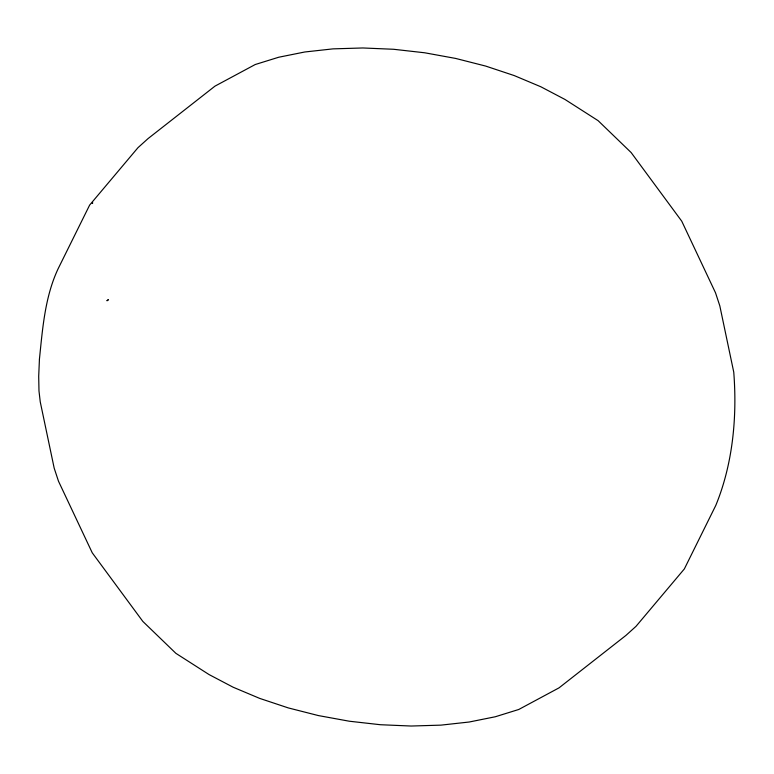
<?xml version="1.0" encoding="UTF-8"?>
<svg xmlns="http://www.w3.org/2000/svg" width="774" height="774" viewBox="0 0 774 774"><rect width="100%" height="100%" fill="white"/><g stroke="black" fill="none" stroke-linecap="round" stroke-linejoin="round"><path stroke-width="1.16" d="M39.435 359.107L38.7 376.309L38.981 390.889L40.248 401.861L54.19 468.164L58.485 481.196L92.251 552.81L142.842 621.425L175.882 653.333L209.048 674.56L233.129 687.215L259.735 698.409L288.344 707.929L318.395 715.573L349.287 721.213L380.411 724.725L411.178 726.031L440.957 725.132L469.179 722.016L495.283 716.763L518.764 709.477L559.021 687.863L625.924 635.425L636.025 626.321L684.351 568.929L715.786 505.432C732.881 463.8 737.245 416.799 733.752 372.139L719.81 305.836L715.515 292.804L681.749 221.19L631.158 152.575L598.118 120.667L564.952 99.44L540.871 86.785L514.265 75.591L485.656 66.071L455.605 58.427L424.713 52.787L393.589 49.275L362.822 47.969L333.043 48.868L304.821 51.984L278.717 57.237L255.236 64.523L214.978 86.137L148.076 138.575L137.975 147.679L89.649 205.071L58.214 268.568C44.931 296.684 42.589 328.563 39.435 359.107M107.044 300.689L108.234 299.809L107.044 300.689M92.648 202.885L92.377 203.427L92.648 202.885"/></g></svg>
